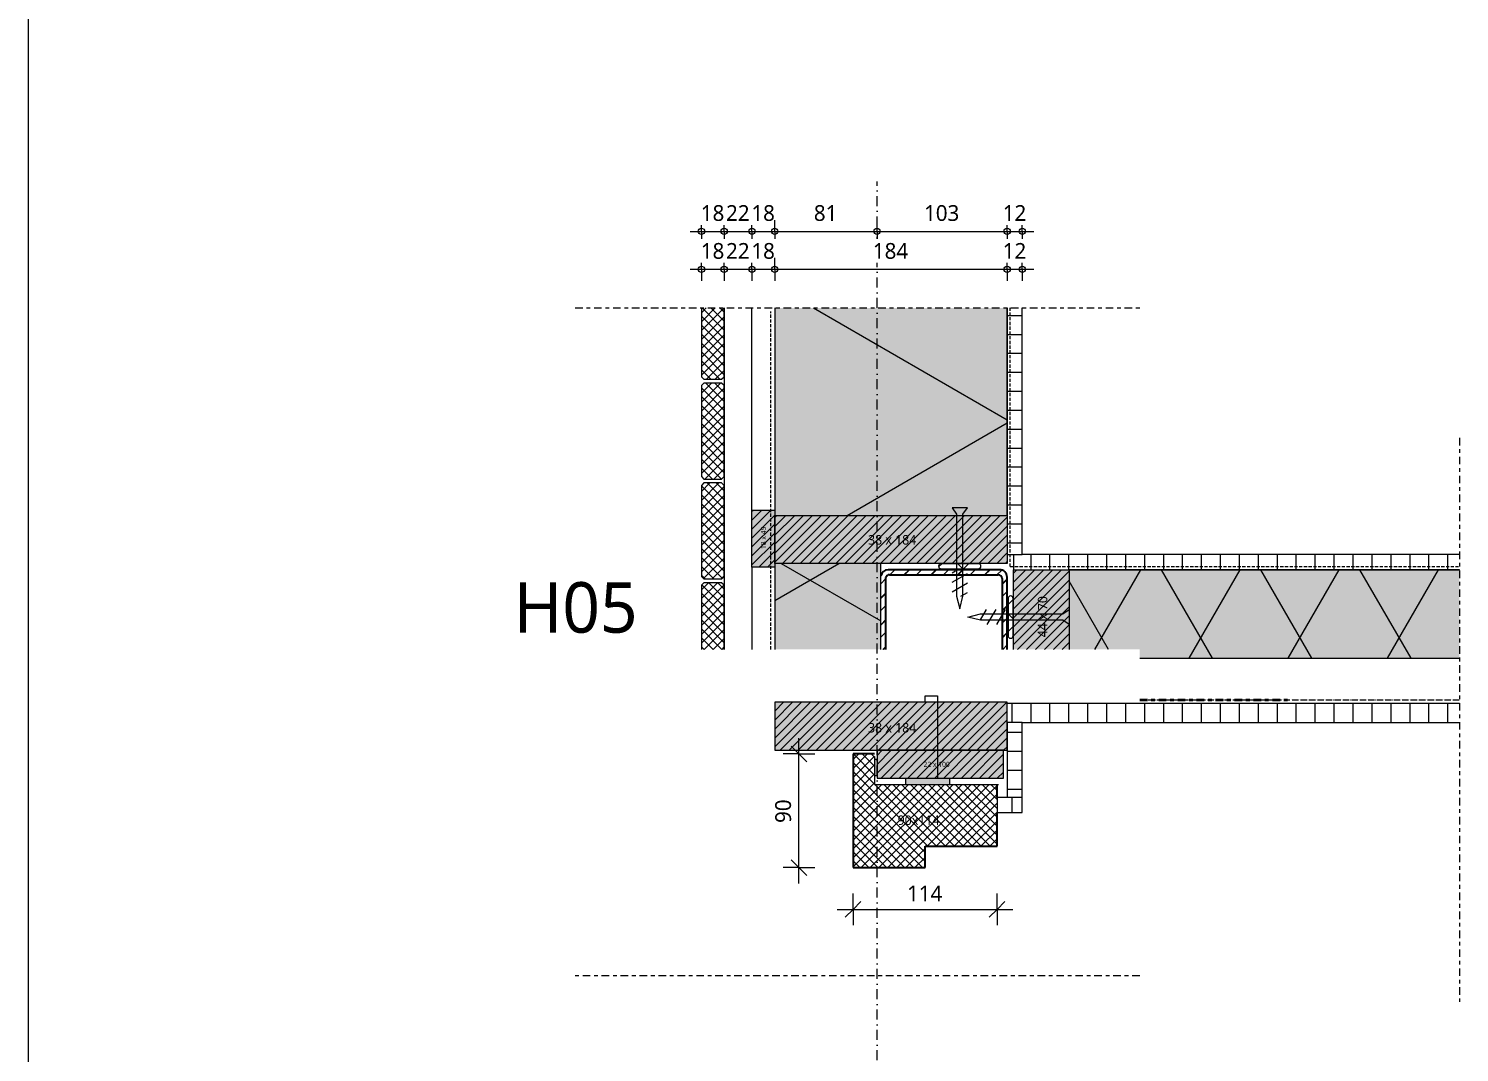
# Model space of a CAD drawing. Header units: millimetres. Extents: x 1381 to 5981, y 1743 to 14688.
# Drawn here: x 1381 to 2514, y 13067 to 13877 of the extents above; entities that cross this region are included whole.
import ezdxf

# ---------------------------------------------------------------- set-up
doc = ezdxf.new("R2010")
doc.units = ezdxf.units.MM
for name, pattern in [('MV_center', [15, 6, -3, 3, -3]), ('MV_hartlijn_staal', [6.6, 5, -0.8, 0, -0.8]), ('MV_hidden', [3.75, 2.5, -1.25]), ('MV_stramien', [16, 8, -4, 0, -4])]:
    doc.linetypes.add(name, pattern=pattern)
for name, color, linetype, lineweight in [('A-ANNO-DIMS', 211, 'Continuous', 13), ('A-ANNO-DIMS-5', 211, 'Continuous', 13), ('A-ANNO-NOTE', 131, 'Continuous', 18), ('A-DETL', 90, 'Continuous', 13), ('A-DETL-GENF', 92, 'Continuous', 18), ('A-DETL-MEDM', 33, 'Continuous', 18), ('G-ANNO-TEXT', 231, 'Continuous', 13)]:
    doc.layers.add(name, color=color, linetype=linetype, lineweight=lineweight)
doc.styles.add('Segoe UI', font='segoeui.ttf', dxfattribs={"height": 7.5})
doc.styles.add('Segoe UI_1', font='segoeui.ttf', dxfattribs={"height": 4})
doc.styles.add('Segoe UI_2', font='segoeui.ttf', dxfattribs={"height": 12.5})
doc.styles.add('Segoe UI_3', font='segoeui.ttf', dxfattribs={"height": 40})
doc.dimstyles.new('2_5_mm', dxfattribs={"dimscale": 304.8, "dimtxt": 13.092049, "dimasz": 0.016404, "dimexe": 0.029528, "dimexo": 0.0625, "dimgap": 0.014764, "dimtad": 1, "dimdec": 0, "dimzin": 0, "dimdsep": 46, "dimtxsty": 'Segoe UI_2', "dimblk1": 'DOTBLANK', "dimblk2": 'DOTBLANK', "dimsah": 1, "dimcen": 0.09, "dimdle": 0.029528, "dimazin": 0, "dimtfac": 1, "dimtdec": 4, "dimtix": 1, "dimtmove": 0, "dimatfit": 3, "dimfxl": 0.029528, "dimfxlon": 1, "dimtvp": 1, "dimtfill": 1, "dimtolj": 1, "dimtzin": 0, "dimarcsym": 2})
doc.dimstyles.new('2_5mm_continuous_mm', dxfattribs={"dimscale": 304.8, "dimtxt": 13.092049, "dimasz": 0.04101, "dimexe": 0.04101, "dimexo": 0.0625, "dimgap": 0.008202, "dimtad": 1, "dimdec": 0, "dimzin": 0, "dimdsep": 46, "dimtxsty": 'Segoe UI_2', "dimblk1": 'OBLIQUE', "dimblk2": 'OBLIQUE', "dimsah": 1, "dimcen": 0.09, "dimdle": 0.04101, "dimazin": 0, "dimtfac": 1, "dimtdec": 4, "dimtix": 1, "dimtmove": 0, "dimatfit": 3, "dimfxl": 0.04101, "dimfxlon": 1, "dimtvp": 1, "dimtolj": 1, "dimtzin": 0, "dimarcsym": 2})
pattern_1 = [(90, (0, 0), (-15, 9e-16), [])]
pattern_2 = [(45, (0, 0), (-10.606602, 10.606602), []), (135, (0, 0), (-10.606602, -10.606602), [])]
pattern_3 = [(45, (0, 0), (-3.5355339, 3.5355339), []), (135, (0, 0), (-3.5355339, -3.5355339), [])]

# ---------------------------------------------------------------- blocks, each defined once
blk = doc.blocks.new('42 isolatie - Type 1-3776781-Details Strandbaak Paviljoen')
at = {"layer": 'A-DETL-GENF'}
blk.add_hatch(color=256, dxfattribs=at).paths.add_polyline_path([(309.3, -70.8), (309.3, -0.8), (0.3, -0.8), (0.3, -63.9), (56.3, -63.9), (56.3, -70.8), (232.5, -70.8)])
at = {"layer": 'A-DETL-GENF', "lineweight": 13}
h = blk.add_hatch(dxfattribs=at)
h.set_pattern_fill('FP_11', color=256, style=0, pattern_type=2)
h.set_pattern_definition([(300, (32.3, -205.2), (-58.89, -34), []), (240, (32.3, -205.2), (-58.89, 34), [])])
h.paths.add_polyline_path([(309.3, -70.8), (309.3, -0.8), (0.3, -0.8), (0.3, -63.9), (56.3, -63.9), (56.3, -70.8), (232.5, -70.8)])
at = {"layer": 'A-DETL-GENF'}
for p, q in [((309.3, -0.8), (0.3, -0.8)), ((0.3, -0.8), (0.3, -63.9)), ((56.3, -70.8), (309.3, -70.8)), ((56.3, -70.8), (309.3, -70.8))]:
    blk.add_line(p, q, dxfattribs=at)
blk = doc.blocks.new('00 plaatmateriaal - d_12 mm-3690115-Details Strandbaak Paviljoen')
at = {"layer": 'A-DETL-GENF', "lineweight": 13}
h = blk.add_hatch(dxfattribs=at)
h.set_pattern_fill('FP_5', color=256, style=0, pattern_type=2)
h.set_pattern_definition([(270, (0, 0), (-15, -9e-16), [])])
h.paths.add_polyline_path([(353, 0), (353, 12), (0, 12), (0, 0), (276.3, 0)])
at = {"layer": 'A-DETL-MEDM'}
for p, q in [((0, 12), (0, 0)), ((353, 12), (7, 12)), ((44, 0), (353, 0))]:
    blk.add_line(p, q, dxfattribs=at)
blk = doc.blocks.new('42 isolatie - Type 1-3776622-Details Strandbaak Paviljoen')
at = {"layer": 'A-DETL-GENF'}
blk.add_hatch(color=256, dxfattribs=at).paths.add_polyline_path([(0.3, 0.8), (164.5, 0.8), (164.5, 184.8), (0.3, 184.8), (0.3, 42.3)])
at = {"layer": 'A-DETL-GENF', "lineweight": 13}
h = blk.add_hatch(dxfattribs=at)
h.set_pattern_fill('FP_2', color=256, style=0, pattern_type=2)
h.set_pattern_definition([(60, (-2126.39, 181.76), (-155.885, 90), []), (120, (-2126.39, 181.76), (-155.885, -90), [])])
h.paths.add_polyline_path([(0.3, 0.8), (164.5, 0.8), (164.5, 184.8), (0.3, 184.8), (0.3, 42.3)])
at = {"layer": 'A-DETL-GENF'}
for p, q in [((4.4, 184.8), (0.3, 184.8)), ((0.3, 184.8), (0.3, 0.8)), ((4.4, 184.8), (0.3, 184.8)), ((164.5, 184.8), (4.4, 184.8)), ((164.5, 184.8), (4.4, 184.8)), ((0.3, 0.8), (164.5, 0.8))]:
    blk.add_line(p, q, dxfattribs=at)
blk = doc.blocks.new('00 plaatmateriaal - d_12 mm-3690119-Details Strandbaak Paviljoen')
at = {"layer": 'A-DETL-GENF', "lineweight": 13}
h = blk.add_hatch(dxfattribs=at)
h.set_pattern_fill('FP_3', color=256, style=0, pattern_type=2)
h.set_pattern_definition(pattern_1)
h.paths.add_polyline_path([(0, -12), (195.2, -12), (195.2, 0), (0, 0)])
at = {"layer": 'A-DETL-MEDM'}
for p, q in [((0, 0), (0, -12)), ((195.2, 0), (31, 0)), ((0, -12), (195.2, -12))]:
    blk.add_line(p, q, dxfattribs=at)
blk = doc.blocks.new('00 hout_rechthoekig_sls - SLS 38x184-V17-Details Strandbaak Paviljoen')
at = {"layer": 'A-DETL-GENF', "lineweight": 13}
blk.add_hatch(color=256, dxfattribs=at).paths.add_polyline_path([(0, -38), (184, -38), (184, 0), (0, 0)])
at = {"layer": 'A-DETL-MEDM', "lineweight": 13}
h = blk.add_hatch(dxfattribs=at)
h.set_pattern_fill('FP_30', color=256, style=0, pattern_type=2)
h.set_pattern_definition([(45, (-1972.09, -13491.69), (-3.5355339, 3.5355339), [])])
h.paths.add_polyline_path([(0, -38), (184, -38), (184, 0), (0, 0)])
at = {"layer": 'A-DETL-MEDM'}
for p, q in [((0, 0), (184, 0)), ((0, -38), (0, 0)), ((184, 0), (184, -38)), ((184, 0), (184, -38)), ((184, 0), (184, -38)), ((84, -38), (0, -38)), ((84, -38), (0, -38)), ((184, -38), (84, -38)), ((184, -38), (84, -38))]:
    blk.add_line(p, q, dxfattribs=at)
blk = doc.blocks.new('28 schroef - 5_0x80-3186763-Details Strandbaak Paviljoen')
at = {"layer": 'A-DETL-GENF', "lineweight": 13}
h = blk.add_hatch(dxfattribs=at)
h.set_pattern_fill('FP_8', color=256, style=0, pattern_type=2)
h.set_pattern_definition([(120, (0, 0), (-11.2583, -6.5), [])])
h.paths.add_polyline_path([(50, -6), (70, -6), (70, 6), (50, 6)])
h = blk.add_hatch(dxfattribs=at)
h.set_pattern_fill('FP_9', color=256, style=0, pattern_type=2)
h.set_pattern_definition([(120, (7.5, 0), (-11.2583, -6.5), [])])
h.paths.add_polyline_path([(50, -6), (70, -6), (70, 6), (50, 6)])
for p, q in [((0, 6), (0, -6)), ((5, 2.5), (0, 6)), ((70, 2.5), (5, 2.5)), ((80, 0), (70, 2.5)), ((0, -6), (5, -2.5)), ((5, -2.5), (70, -2.5)), ((70, -2.5), (80, 0))]:
    blk.add_line(p, q, dxfattribs=at)
blk = doc.blocks.new('42 isolatie - Type 1-3776722-Details Strandbaak Paviljoen')
at = {"layer": 'A-DETL-GENF'}
blk.add_hatch(color=256, dxfattribs=at).paths.add_polyline_path([(42.2, 0.8), (110.3, 0.8), (110.3, 84.8), (42.2, 84.8)])
at = {"layer": 'A-DETL-GENF', "lineweight": 13}
h = blk.add_hatch(dxfattribs=at)
h.set_pattern_fill('FP_18', color=256, style=0, pattern_type=2)
h.set_pattern_definition([(60, (0, 0), (-69.28, 40), []), (120, (0, 0), (-69.28, -40), [])])
h.paths.add_polyline_path([(42.2, 0.8), (110.3, 0.8), (110.3, 84.8), (42.2, 84.8)])
at = {"layer": 'A-DETL-GENF'}
for p, q in [((107.4, 84.8), (42.2, 84.8)), ((107.4, 84.8), (42.2, 84.8)), ((110.3, 84.8), (107.4, 84.8)), ((110.3, 0.8), (110.3, 84.8)), ((110.3, 0.8), (110.3, 84.8)), ((42.2, 0.8), (110.3, 0.8)), ((42.2, 0.8), (110.3, 0.8))]:
    blk.add_line(p, q, dxfattribs=at)
blk = doc.blocks.new('00 hout_rechthoekig_sls - Vuren 18x45-3138897-Details Strandbaak Paviljoen')
at = {"layer": 'A-DETL-GENF', "lineweight": 13}
blk.add_hatch(color=256, dxfattribs=at).paths.add_polyline_path([(0, 0), (0, -18), (45, -18), (45, 0)])
at = {"layer": 'A-DETL-MEDM', "lineweight": 13}
h = blk.add_hatch(dxfattribs=at)
h.set_pattern_fill('FP_31', color=256, style=0, pattern_type=2)
h.set_pattern_definition([(315, (-13450.78, 1954.09), (3.5355339, 3.5355339), [])])
h.paths.add_polyline_path([(0, 0), (0, -18), (45, -18), (45, 0)])
at = {"layer": 'A-DETL-MEDM'}
for p, q in [((0, 0), (45, 0)), ((0, -18), (0, 0)), ((45, 0), (45, -18)), ((45, 0), (45, -18)), ((45, 0), (45, -18)), ((45, -18), (0, -18)), ((45, -18), (0, -18))]:
    blk.add_line(p, q, dxfattribs=at)
blk = doc.blocks.new('NLRS_00_DI_maskeer - Type 1-4234851-Details Strandbaak Paviljoen')
at = {"layer": 'A-DETL-GENF', "linetype": 'MV_center'}
blk.add_line((-100, 0), (347, 0), dxfattribs=at)
blk = doc.blocks.new('00 hout_rechthoekig_sls - Vuren 44x70-V18-Details Strandbaak Paviljoen')
at = {"layer": 'A-DETL-GENF', "lineweight": 13}
blk.add_hatch(color=256, dxfattribs=at).paths.add_polyline_path([(63.1, 0), (0, 0), (0, -44), (63.1, -44), (63.1, -9.8)])
at = {"layer": 'A-DETL-MEDM', "lineweight": 13}
h = blk.add_hatch(dxfattribs=at)
h.set_pattern_fill('FP_32', color=256, style=0, pattern_type=2)
h.set_pattern_definition([(135, (13448.69, -2205.09), (-3.5355339, -3.5355339), [])])
h.paths.add_polyline_path([(63.1, 0), (0, 0), (0, -44), (63.1, -44), (63.1, -9.8)])
at = {"layer": 'A-DETL-MEDM'}
for p, q in [((0, 0), (63.1, 0)), ((0, -44), (0, 0)), ((63.1, -44), (0, -44)), ((63.1, -44), (0, -44))]:
    blk.add_line(p, q, dxfattribs=at)
blk = doc.blocks.new('NLRS_00_DI_maskeer - Type 1-4234846-Details Strandbaak Paviljoen')
at = {"layer": 'A-DETL-GENF', "linetype": 'MV_center'}
blk.add_line((347, 0), (-100, 0), dxfattribs=at)
blk = doc.blocks.new('00 plaatmateriaal - d_15 mm-3690130-Details Strandbaak Paviljoen')
at = {"layer": 'A-DETL-GENF', "lineweight": 13}
h = blk.add_hatch(dxfattribs=at)
h.set_pattern_fill('FP_3', color=256, style=0, pattern_type=2)
h.set_pattern_definition(pattern_1)
h.paths.add_polyline_path([(358, -15), (358, 0), (0, 0), (0, -15), (281.3, -15)])
at = {"layer": 'A-DETL-MEDM'}
for p, q in [((358, 0), (0, 0)), ((12, -15), (358, -15))]:
    blk.add_line(p, q, dxfattribs=at)
blk = doc.blocks.new('28 schroef - 5_0x80-4440999-Details Strandbaak Paviljoen')
at = {"layer": 'A-DETL-GENF', "lineweight": 13}
h = blk.add_hatch(dxfattribs=at)
h.set_pattern_fill('FP_12', color=256, style=0, pattern_type=2)
h.set_pattern_definition([(240, (0, 0), (-11.2583, 6.5), [])])
h.paths.add_polyline_path([(50, -6), (70, -6), (70, 6), (50, 6)])
h = blk.add_hatch(dxfattribs=at)
h.set_pattern_fill('FP_13', color=256, style=0, pattern_type=2)
h.set_pattern_definition([(240, (7.5, 0), (-11.2583, 6.5), [])])
h.paths.add_polyline_path([(50, -6), (70, -6), (70, 6), (50, 6)])
for p, q in [((0, -6), (0, 6)), ((0, 6), (5, 2.5)), ((5, 2.5), (70, 2.5)), ((70, 2.5), (80, 0)), ((80, 0), (70, -2.5)), ((5, -2.5), (0, -6)), ((70, -2.5), (5, -2.5))]:
    blk.add_line(p, q, dxfattribs=at)
blk = doc.blocks.new('NLRS_00_DI_maskeer - Type 1-4234849-Details Strandbaak Paviljoen')
at = {"layer": 'A-DETL-GENF', "linetype": 'MV_center'}
blk.add_line((-100, 0), (346.4, 0), dxfattribs=at)
blk = doc.blocks.new('00 hout_rechthoekig_sls - SLS 38x184-V26-Details Strandbaak Paviljoen')
at = {"layer": 'A-DETL-GENF', "lineweight": 13}
blk.add_hatch(color=256, dxfattribs=at).paths.add_polyline_path([(184, 0), (184, 38), (0, 38), (0, 0), (181, 0)])
at = {"layer": 'A-DETL-MEDM', "lineweight": 13}
h = blk.add_hatch(dxfattribs=at)
h.set_pattern_fill('FP_47', color=256, style=0, pattern_type=2)
h.set_pattern_definition([(45, (-1972.09, -13305.69), (-3.5355339, 3.5355339), [])])
h.paths.add_polyline_path([(184, 0), (184, 38), (0, 38), (0, 0), (181, 0)])
at = {"layer": 'A-DETL-MEDM'}
for p, q in [((184, 38), (0, 38)), ((0, 38), (0, 0)), ((184, 38), (0, 38)), ((184, 22), (184, 38)), ((184, 22), (184, 38)), ((184, 22), (184, 38)), ((184, 0), (184, 22)), ((184, 0), (184, 22)), ((184, 0), (184, 22)), ((0, 0), (81, 0)), ((81, 0), (181, 0)), ((181, 0), (184, 0))]:
    blk.add_line(p, q, dxfattribs=at)
blk = doc.blocks.new('00 plaatmateriaal - d_12 mm-3690159-Details Strandbaak Paviljoen')
at = {"layer": 'A-DETL-GENF', "lineweight": 13}
h = blk.add_hatch(dxfattribs=at)
h.set_pattern_fill('FP_3', color=256, style=0, pattern_type=2)
h.set_pattern_definition(pattern_1)
h.paths.add_polyline_path([(0, 0), (0, -12), (59.2, -12), (59.2, 0), (56.4, 0)])
at = {"layer": 'A-DETL-MEDM'}
for p, q in [((59.2, 0), (0, 0)), ((59.2, -12), (59.2, 0)), ((0, -12), (59.2, -12))]:
    blk.add_line(p, q, dxfattribs=at)
blk = doc.blocks.new('00 hout_rechthoekig_sls - Vuren 22x100-4309812-Details Strandbaak Paviljoen')
at = {"layer": 'A-DETL-GENF', "lineweight": 13}
blk.add_hatch(color=256, dxfattribs=at).paths.add_polyline_path([(100, 22), (0, 22), (0, 0), (100, 0)])
at = {"layer": 'A-DETL-MEDM', "lineweight": 13}
h = blk.add_hatch(dxfattribs=at)
h.set_pattern_fill('FP_55', color=256, style=0, pattern_type=2)
h.set_pattern_definition([(225, (2153.09, 13305.69), (3.5355339, -3.5355339), [])])
h.paths.add_polyline_path([(100, 22), (0, 22), (0, 0), (100, 0)])
at = {"layer": 'A-DETL-MEDM'}
for p, q in [((100, 22), (0, 22)), ((0, 22), (0, 0)), ((100, 22), (0, 22)), ((100, 0), (100, 22)), ((100, 0), (100, 22)), ((100, 0), (100, 22)), ((0, 0), (100, 0))]:
    blk.add_line(p, q, dxfattribs=at)
blk = doc.blocks.new('00 plaatmateriaal - d_12 mm-3690168-Details Strandbaak Paviljoen')
at = {"layer": 'A-DETL-GENF', "lineweight": 13}
h = blk.add_hatch(dxfattribs=at)
h.set_pattern_fill('FP_3', color=256, style=0, pattern_type=2)
h.set_pattern_definition(pattern_1)
h.paths.add_polyline_path([(20, -12), (20, 0), (0, 0), (0, -12)])
at = {"layer": 'A-DETL-MEDM'}
for p, q in [((20, 0), (0, 0)), ((0, 0), (0, -12)), ((20, -12), (20, 0)), ((0, -12), (20, -12))]:
    blk.add_line(p, q, dxfattribs=at)
blk = doc.blocks.new('DIMBLOCK12-Details Strandbaak Paviljoen')
at = {"layer": 'A-ANNO-DIMS-5'}
for p, q in [((1905.1, 13716.5), (1932.1, 13716.5)), ((1914.1, 13716.5), (1914.1, 13725.5)), ((1914.1, 13716.5), (1914.1, 13707.5)), ((1932.1, 13716.5), (1932.1, 13725.5)), ((1932.1, 13716.5), (1932.1, 13707.5))]:
    blk.add_line(p, q, dxfattribs=at)
for centre in [(1914.1, 13716.5), (1932.1, 13716.5)]:
    blk.add_circle(centre, 2.5, dxfattribs=at)
at = {"layer": 'A-ANNO-DIMS-5', "color": 0, "insert": (1913.6, 13737.3), "char_height": 12.5, "width": 22.852, "attachment_point": 1, "line_spacing_factor": 1.142579, "style": 'Segoe UI_2', "bg_fill": 3, "box_fill_scale": 1.25, "bg_fill_color": 9, "bg_fill_true_color": 13158600, "bg_fill_transparency": 0}
blk.add_mtext('18', dxfattribs=at)
blk = doc.blocks.new('_DotBlank')
at = {"color": 0, "linetype": 'ByBlock', "lineweight": -2}
blk.add_line((-0.5, 0), (-1, 0), dxfattribs=at)
blk.add_circle((0, 0), 0.5, dxfattribs=at)
blk = doc.blocks.new('DIMBLOCK13-Details Strandbaak Paviljoen')
at = {"layer": 'A-ANNO-DIMS-5'}
for p, q in [((1932.1, 13716.5), (1932.1, 13725.5)), ((1932.1, 13716.5), (1954.1, 13716.5)), ((1932.1, 13716.5), (1932.1, 13707.5)), ((1954.1, 13716.5), (1954.1, 13725.5)), ((1954.1, 13716.5), (1954.1, 13707.5))]:
    blk.add_line(p, q, dxfattribs=at)
for centre in [(1932.1, 13716.5), (1954.1, 13716.5)]:
    blk.add_circle(centre, 2.5, dxfattribs=at)
at = {"layer": 'A-ANNO-DIMS-5', "color": 0, "insert": (1933.6, 13737.3), "char_height": 12.5, "width": 22.852, "attachment_point": 1, "line_spacing_factor": 1.142579, "style": 'Segoe UI_2', "bg_fill": 3, "box_fill_scale": 1.25, "bg_fill_color": 9, "bg_fill_true_color": 13158600, "bg_fill_transparency": 0}
blk.add_mtext('22', dxfattribs=at)
blk = doc.blocks.new('DIMBLOCK14-Details Strandbaak Paviljoen')
at = {"layer": 'A-ANNO-DIMS-5'}
for p, q in [((1954.1, 13716.5), (1954.1, 13725.5)), ((1954.1, 13716.5), (1972.1, 13716.5)), ((1954.1, 13716.5), (1954.1, 13707.5)), ((1972.1, 13716.5), (1972.1, 13725.5)), ((1972.1, 13716.5), (1972.1, 13707.5))]:
    blk.add_line(p, q, dxfattribs=at)
for centre in [(1954.1, 13716.5), (1972.1, 13716.5)]:
    blk.add_circle(centre, 2.5, dxfattribs=at)
at = {"layer": 'A-ANNO-DIMS-5', "color": 0, "insert": (1953.6, 13737.3), "char_height": 12.5, "width": 22.852, "attachment_point": 1, "line_spacing_factor": 1.142579, "style": 'Segoe UI_2', "bg_fill": 3, "box_fill_scale": 1.25, "bg_fill_color": 9, "bg_fill_true_color": 13158600, "bg_fill_transparency": 0}
blk.add_mtext('18', dxfattribs=at)
blk = doc.blocks.new('DIMBLOCK15-Details Strandbaak Paviljoen')
at = {"layer": 'A-ANNO-DIMS-5'}
for p, q in [((1972.1, 13716.5), (1972.1, 13725.5)), ((1972.1, 13716.5), (2053.1, 13716.5)), ((1972.1, 13716.5), (1972.1, 13707.5)), ((2053.1, 13716.5), (2053.1, 13725.5)), ((2053.1, 13716.5), (2053.1, 13707.5))]:
    blk.add_line(p, q, dxfattribs=at)
for centre in [(1972.1, 13716.5), (2053.1, 13716.5)]:
    blk.add_circle(centre, 2.5, dxfattribs=at)
at = {"layer": 'A-ANNO-DIMS-5', "color": 0, "insert": (2003.1, 13737.3), "char_height": 12.5, "width": 22.852, "attachment_point": 1, "line_spacing_factor": 1.142579, "style": 'Segoe UI_2', "bg_fill": 3, "box_fill_scale": 1.25, "bg_fill_color": 9, "bg_fill_true_color": 13158600, "bg_fill_transparency": 0}
blk.add_mtext('81', dxfattribs=at)
blk = doc.blocks.new('DIMBLOCK16-Details Strandbaak Paviljoen')
at = {"layer": 'A-ANNO-DIMS-5'}
for p, q in [((2053.1, 13716.5), (2053.1, 13725.5)), ((2053.1, 13716.5), (2156.1, 13716.5)), ((2053.1, 13716.5), (2053.1, 13707.5)), ((2156.1, 13716.5), (2156.1, 13725.5)), ((2156.1, 13716.5), (2156.1, 13707.5))]:
    blk.add_line(p, q, dxfattribs=at)
for centre in [(2053.1, 13716.5), (2156.1, 13716.5)]:
    blk.add_circle(centre, 2.5, dxfattribs=at)
at = {"layer": 'A-ANNO-DIMS-5', "color": 0, "insert": (2090.3, 13737.3), "char_height": 12.5, "width": 34.277, "attachment_point": 1, "line_spacing_factor": 1.142579, "style": 'Segoe UI_2', "bg_fill": 3, "box_fill_scale": 1.25, "bg_fill_color": 9, "bg_fill_true_color": 13158600, "bg_fill_transparency": 0}
blk.add_mtext('103', dxfattribs=at)
blk = doc.blocks.new('DIMBLOCK17-Details Strandbaak Paviljoen')
at = {"layer": 'A-ANNO-DIMS-5'}
for p, q in [((2156.1, 13716.5), (2156.1, 13725.5)), ((2156.1, 13716.5), (2177.1, 13716.5)), ((2156.1, 13716.5), (2156.1, 13707.5)), ((2168.1, 13716.5), (2168.1, 13725.5)), ((2168.1, 13716.5), (2168.1, 13707.5))]:
    blk.add_line(p, q, dxfattribs=at)
for centre in [(2156.1, 13716.5), (2168.1, 13716.5)]:
    blk.add_circle(centre, 2.5, dxfattribs=at)
at = {"layer": 'A-ANNO-DIMS-5', "color": 0, "insert": (2152.6, 13737.3), "char_height": 12.5, "width": 22.852, "attachment_point": 1, "line_spacing_factor": 1.142579, "style": 'Segoe UI_2', "bg_fill": 3, "box_fill_scale": 1.25, "bg_fill_color": 9, "bg_fill_true_color": 13158600, "bg_fill_transparency": 0}
blk.add_mtext('12', dxfattribs=at)
blk = doc.blocks.new('DIMBLOCK26-Details Strandbaak Paviljoen')
at = {"layer": 'A-ANNO-DIMS-5'}
for p, q in [((1914.1, 13686.5), (1914.1, 13695.5)), ((1932.1, 13686.5), (1932.1, 13695.5)), ((1905.1, 13686.5), (1932.1, 13686.5)), ((1914.1, 13686.5), (1914.1, 13677.5)), ((1932.1, 13686.5), (1932.1, 13677.5))]:
    blk.add_line(p, q, dxfattribs=at)
for centre in [(1914.1, 13686.5), (1932.1, 13686.5)]:
    blk.add_circle(centre, 2.5, dxfattribs=at)
at = {"layer": 'A-ANNO-DIMS-5', "color": 0, "insert": (1913.6, 13707.3), "char_height": 12.5, "width": 22.852, "attachment_point": 1, "line_spacing_factor": 1.142579, "style": 'Segoe UI_2', "bg_fill": 3, "box_fill_scale": 1.25, "bg_fill_color": 9, "bg_fill_true_color": 13158600, "bg_fill_transparency": 0}
blk.add_mtext('18', dxfattribs=at)
blk = doc.blocks.new('DIMBLOCK27-Details Strandbaak Paviljoen')
at = {"layer": 'A-ANNO-DIMS-5'}
for p, q in [((1932.1, 13686.5), (1932.1, 13695.5)), ((1954.1, 13686.5), (1954.1, 13695.5)), ((1932.1, 13686.5), (1954.1, 13686.5)), ((1932.1, 13686.5), (1932.1, 13677.5)), ((1954.1, 13686.5), (1954.1, 13677.5))]:
    blk.add_line(p, q, dxfattribs=at)
for centre in [(1932.1, 13686.5), (1954.1, 13686.5)]:
    blk.add_circle(centre, 2.5, dxfattribs=at)
at = {"layer": 'A-ANNO-DIMS-5', "color": 0, "insert": (1933.6, 13707.3), "char_height": 12.5, "width": 22.852, "attachment_point": 1, "line_spacing_factor": 1.142579, "style": 'Segoe UI_2', "bg_fill": 3, "box_fill_scale": 1.25, "bg_fill_color": 9, "bg_fill_true_color": 13158600, "bg_fill_transparency": 0}
blk.add_mtext('22', dxfattribs=at)
blk = doc.blocks.new('DIMBLOCK28-Details Strandbaak Paviljoen')
at = {"layer": 'A-ANNO-DIMS-5'}
for p, q in [((1954.1, 13686.5), (1954.1, 13695.5)), ((1972.1, 13686.5), (1972.1, 13695.5)), ((1954.1, 13686.5), (1972.1, 13686.5)), ((1954.1, 13686.5), (1954.1, 13677.5)), ((1972.1, 13686.5), (1972.1, 13677.5))]:
    blk.add_line(p, q, dxfattribs=at)
for centre in [(1954.1, 13686.5), (1972.1, 13686.5)]:
    blk.add_circle(centre, 2.5, dxfattribs=at)
at = {"layer": 'A-ANNO-DIMS-5', "color": 0, "insert": (1953.6, 13707.3), "char_height": 12.5, "width": 22.852, "attachment_point": 1, "line_spacing_factor": 1.142579, "style": 'Segoe UI_2', "bg_fill": 3, "box_fill_scale": 1.25, "bg_fill_color": 9, "bg_fill_true_color": 13158600, "bg_fill_transparency": 0}
blk.add_mtext('18', dxfattribs=at)
blk = doc.blocks.new('DIMBLOCK29-Details Strandbaak Paviljoen')
at = {"layer": 'A-ANNO-DIMS-5'}
for p, q in [((1972.1, 13686.5), (1972.1, 13695.5)), ((2156.1, 13686.5), (2156.1, 13695.5)), ((1972.1, 13686.5), (2156.1, 13686.5)), ((1972.1, 13686.5), (1972.1, 13677.5)), ((2156.1, 13686.5), (2156.1, 13677.5))]:
    blk.add_line(p, q, dxfattribs=at)
for centre in [(1972.1, 13686.5), (2156.1, 13686.5)]:
    blk.add_circle(centre, 2.5, dxfattribs=at)
at = {"layer": 'A-ANNO-DIMS-5', "color": 0, "insert": (2049.8, 13707.3), "char_height": 12.5, "width": 34.277, "attachment_point": 1, "line_spacing_factor": 1.142579, "style": 'Segoe UI_2', "bg_fill": 3, "box_fill_scale": 1.25, "bg_fill_color": 9, "bg_fill_true_color": 13158600, "bg_fill_transparency": 0}
blk.add_mtext('184', dxfattribs=at)
blk = doc.blocks.new('DIMBLOCK30-Details Strandbaak Paviljoen')
at = {"layer": 'A-ANNO-DIMS-5'}
for p, q in [((2156.1, 13686.5), (2156.1, 13695.5)), ((2168.1, 13686.5), (2168.1, 13695.5)), ((2156.1, 13686.5), (2177.1, 13686.5)), ((2156.1, 13686.5), (2156.1, 13677.5)), ((2168.1, 13686.5), (2168.1, 13677.5))]:
    blk.add_line(p, q, dxfattribs=at)
for centre in [(2156.1, 13686.5), (2168.1, 13686.5)]:
    blk.add_circle(centre, 2.5, dxfattribs=at)
at = {"layer": 'A-ANNO-DIMS-5', "color": 0, "insert": (2152.6, 13707.3), "char_height": 12.5, "width": 22.852, "attachment_point": 1, "line_spacing_factor": 1.142579, "style": 'Segoe UI_2', "bg_fill": 3, "box_fill_scale": 1.25, "bg_fill_color": 9, "bg_fill_true_color": 13158600, "bg_fill_transparency": 0}
blk.add_mtext('12', dxfattribs=at)
blk = doc.blocks.new('DIMBLOCK48-Details Strandbaak Paviljoen')
at = {"layer": 'A-ANNO-DIMS-5'}
for p, q in [((1991.3, 13302.8), (1985.1, 13309)), ((1991.3, 13200.3), (1991.3, 13315.3)), ((1991.3, 13302.8), (1978.8, 13302.8)), ((1991.3, 13302.8), (1997.6, 13296.5)), ((1991.3, 13302.8), (2003.8, 13302.8)), ((1991.3, 13212.8), (1985.1, 13219)), ((1991.3, 13212.8), (1978.8, 13212.8)), ((1991.3, 13212.8), (1997.6, 13206.5)), ((1991.3, 13212.8), (2003.8, 13212.8))]:
    blk.add_line(p, q, dxfattribs=at)
at = {"layer": 'A-ANNO-DIMS-5', "color": 0, "insert": (1972.5, 13248.2), "char_height": 12.5, "width": 22.852, "attachment_point": 1, "rotation": 90, "line_spacing_factor": 1.142579, "style": 'Segoe UI_2'}
blk.add_mtext('90', dxfattribs=at)
blk = doc.blocks.new('_Oblique')
at = {"color": 0, "linetype": 'ByBlock', "lineweight": -2}
blk.add_line((-0.5, -0.5), (0.5, 0.5), dxfattribs=at)
blk = doc.blocks.new('DIMBLOCK49-Details Strandbaak Paviljoen')
at = {"layer": 'A-ANNO-DIMS-5'}
for p, q in [((2034.1, 13179.8), (2034.1, 13192.3)), ((2034.1, 13179.8), (2040.3, 13186)), ((2148.1, 13179.8), (2148.1, 13192.3)), ((2148.1, 13179.8), (2154.3, 13186)), ((2021.6, 13179.8), (2160.6, 13179.8)), ((2034.1, 13179.8), (2027.8, 13173.5)), ((2034.1, 13179.8), (2034.1, 13167.3)), ((2148.1, 13179.8), (2141.8, 13173.5)), ((2148.1, 13179.8), (2148.1, 13167.3))]:
    blk.add_line(p, q, dxfattribs=at)
at = {"layer": 'A-ANNO-DIMS-5', "color": 0, "insert": (2076.8, 13198.6), "char_height": 12.5, "width": 34.277, "attachment_point": 1, "line_spacing_factor": 1.142579, "style": 'Segoe UI_2'}
blk.add_mtext('114', dxfattribs=at)

msp = doc.modelspace()

# ---------------------------------------------------------------- hatches: boundary and pattern name
at = {"layer": 'A-DETL-GENF', "lineweight": 13}
h = msp.add_hatch(dxfattribs=at)
h.set_pattern_fill('FP_15', color=250, style=0, pattern_type=2)
h.set_pattern_definition(pattern_3)
h.paths.add_polyline_path([(1916.1, 13599.4), (1930.1, 13599.4), (1932.1, 13601.4), (1932.1, 13655.9), (1914.1, 13655.9), (1914.1, 13601.4)])
h = msp.add_hatch(dxfattribs=at)
h.set_pattern_fill('FP_15', color=250, style=0, pattern_type=2)
h.set_pattern_definition(pattern_3)
h.paths.add_polyline_path([(1916.1, 13520.4), (1930.1, 13520.4), (1932.1, 13522.4), (1932.1, 13594.4), (1930.1, 13596.4), (1916.1, 13596.4), (1914.1, 13594.4), (1914.1, 13522.4)])
h = msp.add_hatch(dxfattribs=at)
h.set_pattern_fill('FP_15', color=250, style=0, pattern_type=2)
h.set_pattern_definition(pattern_3)
h.paths.add_polyline_path([(1916.1, 13441.4), (1930.1, 13441.4), (1932.1, 13443.4), (1932.1, 13515.4), (1930.1, 13517.4), (1916.1, 13517.4), (1914.1, 13515.4), (1914.1, 13443.4)])
h = msp.add_hatch(dxfattribs=at)
h.set_pattern_fill('FP_4', color=254, style=0, pattern_type=2)
h.set_pattern_definition([(45, (0, 0), (-10.606602, 10.606602), []), (45, (0.5, 0), (-10.606602, 10.606602), []), (45, (10, 0), (-10.606602, 10.606602), [])])
h.paths.add_polyline_path([(2156.1, 13385.6), (2156.1, 13442.7), (2155.9, 13444.2), (2155.3, 13445.7), (2154.3, 13446.9), (2153.1, 13447.9), (2151.6, 13448.5), (2150.1, 13448.7), (2062, 13448.7), (2060.6, 13448.5), (2059.3, 13448), (2058.1, 13447.3), (2057.2, 13446.3), (2056.5, 13445), (2056.1, 13443.7), (2056.1, 13385.6), (2060.1, 13385.6), (2060.1, 13442.4), (2060.3, 13443), (2060.7, 13443.6), (2061.2, 13444), (2061.7, 13444.4), (2062.3, 13444.6), (2063, 13444.7), (2149.1, 13444.7), (2149.9, 13444.6), (2150.6, 13444.3), (2151.2, 13443.8), (2151.7, 13443.2), (2152, 13442.5), (2152.1, 13441.7), (2152.1, 13385.6), (2154.7, 13385.6)])
h = msp.add_hatch(dxfattribs=at)
h.set_pattern_fill('FP_14', color=254, style=0, pattern_type=2)
h.set_pattern_definition(pattern_2)
h.paths.add_polyline_path([(2103.8, 13449.4), (2133.3, 13449.4), (2133.9, 13449.5), (2134.3, 13449.7), (2134.8, 13450), (2135.1, 13450.4), (2135.3, 13450.9), (2135.3, 13451.4), (2135.3, 13451.9), (2135.1, 13452.4), (2134.8, 13452.8), (2134.3, 13453.1), (2133.9, 13453.3), (2133.3, 13453.4), (2103.8, 13453.4), (2103.3, 13453.3), (2102.8, 13453.1), (2102.4, 13452.8), (2102.1, 13452.4), (2101.9, 13451.9), (2101.8, 13451.4), (2101.9, 13450.9), (2102.1, 13450.4), (2102.4, 13450), (2102.8, 13449.7), (2103.3, 13449.5)])
h = msp.add_hatch(dxfattribs=at)
h.set_pattern_fill('FP_15', color=250, style=0, pattern_type=2)
h.set_pattern_definition(pattern_3)
h.paths.add_polyline_path([(1914.1, 13385.6), (1932.1, 13385.6), (1932.1, 13436.4), (1930.1, 13438.4), (1916.1, 13438.4), (1914.1, 13436.4)])
h = msp.add_hatch(dxfattribs=at)
h.set_pattern_fill('FP_14', color=254, style=0, pattern_type=2)
h.set_pattern_definition(pattern_2)
h.paths.add_polyline_path([(2158.8, 13394.4), (2159.3, 13394.5), (2159.8, 13394.7), (2160.2, 13395), (2160.5, 13395.4), (2160.7, 13395.9), (2160.8, 13396.4), (2160.8, 13425.9), (2160.7, 13426.5), (2160.5, 13426.9), (2160.2, 13427.4), (2159.8, 13427.7), (2159.3, 13427.9), (2158.8, 13427.9), (2158.3, 13427.9), (2157.8, 13427.7), (2157.4, 13427.4), (2157.1, 13426.9), (2156.9, 13426.5), (2156.8, 13425.9), (2156.8, 13396.4), (2156.9, 13395.9), (2157.1, 13395.4), (2157.4, 13395), (2157.8, 13394.7), (2158.3, 13394.5)])
h = msp.add_hatch(dxfattribs=at)
h.set_pattern_fill('FP_15', color=250, style=0, pattern_type=2)
h.set_pattern_definition(pattern_3)
h.paths.add_polyline_path([(2034.1, 13212.8), (2091.1, 13212.8), (2091.1, 13229.8), (2148.1, 13229.8), (2148.1, 13278.7), (2051.1, 13278.7), (2051.1, 13302.8), (2034.1, 13302.8), (2034.1, 13278.7)])
at = {"layer": 'A-DETL-GENF'}
h = msp.add_hatch(color=7, dxfattribs=at)
h.paths.add_polyline_path([(2110.6, 13278.7), (2110.6, 13283.7), (2075.7, 13283.7), (2075.7, 13278.7)])
h.paths.add_polyline_path([(2053.1, 13285.7), (2053.1, 13298.5), (2051.1, 13298.5), (2051.1, 13285.7)])

# ---------------------------------------------------------------- linework, layer by layer
at = {"layer": 'A-DETL', "lineweight": 18}
for p, q in [((1381.5, 11787.5), (1381.5, 14687.5)), ((1914.1, 13655.9), (1914.1, 13601.4)), ((1932.1, 13601.4), (1932.1, 13655.9)), ((1932.1, 13655.9), (1932.1, 13385.6)), ((1932.1, 13655.9), (1932.1, 13385.6)), ((1954.1, 13495.8), (1954.1, 13655.9)), ((1914.1, 13601.4), (1916.1, 13599.4)), ((1916.1, 13596.4), (1914.1, 13594.4)), ((1914.1, 13594.4), (1914.1, 13522.4)), ((1916.1, 13599.4), (1930.1, 13599.4)), ((1930.1, 13596.4), (1916.1, 13596.4)), ((1930.1, 13599.4), (1932.1, 13601.4)), ((1932.1, 13594.4), (1930.1, 13596.4)), ((1932.1, 13522.4), (1932.1, 13594.4)), ((1914.1, 13522.4), (1916.1, 13520.4)), ((1916.1, 13517.4), (1914.1, 13515.4)), ((1914.1, 13515.4), (1914.1, 13443.4)), ((1916.1, 13520.4), (1930.1, 13520.4)), ((1930.1, 13517.4), (1916.1, 13517.4)), ((1930.1, 13520.4), (1932.1, 13522.4)), ((1932.1, 13515.4), (1930.1, 13517.4)), ((1932.1, 13443.4), (1932.1, 13515.4)), ((1954.1, 13450.8), (1954.1, 13385.6)), ((2133.3, 13453.4), (2103.8, 13453.4)), ((2103.8, 13449.4), (2133.3, 13449.4)), ((1914.1, 13443.4), (1916.1, 13441.4)), ((1916.1, 13438.4), (1914.1, 13436.4)), ((1914.1, 13436.4), (1914.1, 13385.6)), ((1916.1, 13441.4), (1930.1, 13441.4)), ((1930.1, 13438.4), (1916.1, 13438.4)), ((1930.1, 13441.4), (1932.1, 13443.4)), ((1932.1, 13436.4), (1930.1, 13438.4)), ((1932.1, 13385.6), (1932.1, 13436.4)), ((2156.8, 13425.9), (2156.8, 13396.4)), ((2160.8, 13396.4), (2160.8, 13425.9)), ((2091.1, 13343.7), (2091.1, 13348.7)), ((2091.1, 13348.7), (2101.1, 13348.7)), ((2101.1, 13348.7), (2101.1, 13283.7)), ((2051.1, 13300.7), (2051.1, 13298.5)), ((2053.1, 13298.5), (2051.1, 13298.5)), ((2051.1, 13298.5), (2051.1, 13285.7)), ((2051.1, 13285.7), (2051.1, 13278.7)), ((2051.1, 13285.7), (2053.1, 13285.7)), ((2051.1, 13278.7), (2075.7, 13278.7)), ((2075.7, 13283.7), (2075.7, 13278.7)), ((2075.7, 13278.7), (2110.6, 13278.7)), ((2110.6, 13278.7), (2110.6, 13283.7)), ((2110.6, 13278.7), (2149.3, 13278.7))]:
    msp.add_line(p, q, dxfattribs=at)
at = {"layer": 'A-DETL', "linetype": 'MV_stramien', "lineweight": 18}
msp.add_line((2053.1, 12915.4), (2053.1, 13755.9), dxfattribs=at)
at = {"layer": 'A-DETL', "linetype": 'MV_hidden', "lineweight": 18}
for p, q in [((1969.1, 13385.6), (1969.1, 13653.1)), ((2158.5, 13451.1), (2158.5, 13655.9)), ((2158.5, 13451.1), (2514.1, 13451.1))]:
    msp.add_line(p, q, dxfattribs=at)
at = {"layer": 'A-DETL', "linetype": 'MV_center', "lineweight": 35}
msp.add_line((2261.1, 13345.7), (2380.5, 13345.7), dxfattribs=at)
at = {"layer": 'A-DETL', "linetype": 'MV_hartlijn_staal'}
msp.add_line((2261.1, 13345.7), (2514.1, 13345.7), dxfattribs=at)
at = {"layer": 'A-DETL', "lineweight": 18}
for centre, start, end in [((2103.8, 13451.4), 90, 270), ((2133.3, 13451.4), 270, 90), ((2158.8, 13425.9), 0, 180), ((2158.8, 13396.4), 180, 0)]:
    msp.add_arc(centre, 2, start, end, dxfattribs=at)
at = {"layer": 'A-DETL-MEDM', "lineweight": 25}
for p, q in [((2150.1, 13448.7), (2062, 13448.7)), ((2063, 13444.7), (2112.6, 13444.7)), ((2112.6, 13444.7), (2124.6, 13444.7)), ((2124.6, 13444.7), (2149.1, 13444.7)), ((2060.1, 13385.6), (2060.1, 13442.4)), ((2152.1, 13441.7), (2152.1, 13417.2)), ((2156.1, 13385.6), (2156.1, 13442.7)), ((2152.1, 13417.2), (2152.1, 13405.2)), ((2152.1, 13405.2), (2152.1, 13385.6)), ((2051.1, 13302.8), (2034.1, 13302.8)), ((2034.1, 13302.8), (2034.1, 13212.8)), ((2148.1, 13268.4), (2148.1, 13278.7)), ((2148.1, 13229.8), (2148.1, 13256.4)), ((2091.1, 13212.8), (2091.1, 13229.8)), ((2091.1, 13229.8), (2148.1, 13229.8)), ((2034.1, 13212.8), (2091.1, 13212.8))]:
    msp.add_line(p, q, dxfattribs=at)
for centre, radius, start, end in [((2062, 13442.7), 6, 90, 170.4059), ((2063, 13441.7), 3, 90, 166.416), ((2149.1, 13441.7), 3, 360, 90), ((2150.1, 13442.7), 6, 0, 90)]:
    msp.add_arc(centre, radius, start, end, dxfattribs=at)

# ---------------------------------------------------------------- block references
at = {"layer": 'A-DETL-GENF', "linetype": 'MV_center'}
for name, p in [('NLRS_00_DI_maskeer - Type 1-4234851-Details Strandbaak Paviljoen', (1914.1, 13655.9)), ('NLRS_00_DI_maskeer - Type 1-4234846-Details Strandbaak Paviljoen', (1914.1, 13127.1))]:
    msp.add_blockref(name, p, dxfattribs=at)
at = {"layer": 'A-DETL-GENF', "rotation": 89.99999999999982}
for name, p in [('42 isolatie - Type 1-3776622-Details Strandbaak Paviljoen', (2156.9, 13491.4)), ('42 isolatie - Type 1-3776722-Details Strandbaak Paviljoen', (2056.9, 13343.4))]:
    msp.add_blockref(name, p, dxfattribs=at)
at = {"layer": 'A-DETL-GENF', "linetype": 'MV_center', "rotation": 269.9999999999997}
msp.add_blockref('NLRS_00_DI_maskeer - Type 1-4234849-Details Strandbaak Paviljoen', (2514.1, 13453.1), dxfattribs=at)
at = {"layer": 'A-DETL-GENF', "lineweight": 13}
for name, p, rotation in [('28 schroef - 5_0x80-3186763-Details Strandbaak Paviljoen', (2118.6, 13497.7), 270.0000000000002), ('28 schroef - 5_0x80-4440999-Details Strandbaak Paviljoen', (2205.1, 13411.2), 180)]:
    msp.add_blockref(name, p, dxfattribs=dict(at, rotation=rotation))
at = {"layer": 'A-DETL-GENF'}
msp.add_blockref('42 isolatie - Type 1-3776781-Details Strandbaak Paviljoen', (2204.8, 13449.5), dxfattribs=at)
at = {"layer": 'A-DETL-MEDM'}
for name, p, rotation in [('00 plaatmateriaal - d_12 mm-3690119-Details Strandbaak Paviljoen', (2156.1, 13460.7), 89.99999999999987), ('00 plaatmateriaal - d_12 mm-3690159-Details Strandbaak Paviljoen', (2156.1, 13268.4), 90.00000000000651)]:
    msp.add_blockref(name, p, dxfattribs=dict(at, rotation=rotation))
at = {"layer": 'A-DETL-MEDM', "lineweight": 13}
for name, p, rotation in [('00 hout_rechthoekig_sls - Vuren 18x45-3138897-Details Strandbaak Paviljoen', (1954.1, 13450.8), 90.00000000000345), ('00 hout_rechthoekig_sls - Vuren 44x70-V18-Details Strandbaak Paviljoen', (2205.1, 13448.7), 270.0000000000003), ('00 hout_rechthoekig_sls - Vuren 22x100-4309812-Details Strandbaak Paviljoen', (2153.1, 13305.7), 180)]:
    msp.add_blockref(name, p, dxfattribs=dict(at, rotation=rotation))
for name, p in [('00 hout_rechthoekig_sls - SLS 38x184-V17-Details Strandbaak Paviljoen', (1972.1, 13491.7)), ('00 hout_rechthoekig_sls - SLS 38x184-V26-Details Strandbaak Paviljoen', (1972.1, 13305.7))]:
    msp.add_blockref(name, p, dxfattribs=at)
at = {"layer": 'A-DETL-MEDM'}
for name, p in [('00 plaatmateriaal - d_12 mm-3690115-Details Strandbaak Paviljoen', (2161.1, 13448.7)), ('00 plaatmateriaal - d_15 mm-3690130-Details Strandbaak Paviljoen', (2156.1, 13342.7)), ('00 plaatmateriaal - d_12 mm-3690168-Details Strandbaak Paviljoen', (2148.1, 13268.4))]:
    msp.add_blockref(name, p, dxfattribs=at)

# ---------------------------------------------------------------- texts
at = {"layer": 'A-ANNO-NOTE', "lineweight": 13, "attachment_point": 1, "rotation": 90}
for s, insert, char_height, width, style in [('18 x 45', (1961.2, 13465), 4, 23.65, 'Segoe UI_1'), ('44 x 70', (2180.4, 13395.2), 7.5, 40.485, 'Segoe UI')]:
    msp.add_mtext(s, dxfattribs=dict(at, insert=insert, char_height=char_height, width=width, style=style))
at = {"layer": 'A-ANNO-NOTE', "lineweight": 13, "attachment_point": 1}
for s, insert, char_height, width, style in [('38 x 184', (2046, 13476.1), 7.5, 47.3, 'Segoe UI'), ('38 x 184', (2046, 13327.3), 7.5, 47.3, 'Segoe UI'), ('22 x 100', (2089.9, 13296.6), 4, 27.658, 'Segoe UI_1')]:
    msp.add_mtext(s, dxfattribs=dict(at, insert=insert, char_height=char_height, width=width, style=style))
at = {"layer": 'G-ANNO-TEXT', "color": 7, "insert": (1765.4, 13438.8), "char_height": 40, "width": 123.861, "attachment_point": 1, "style": 'Segoe UI_3'}
msp.add_mtext('H05', dxfattribs=at)
at = {"layer": 'G-ANNO-TEXT', "color": 8, "insert": (2069.4, 13254.1), "char_height": 7.5, "width": 40.084, "attachment_point": 1, "style": 'Segoe UI'}
msp.add_mtext('90x114', dxfattribs=at)

# ---------------------------------------------------------------- dimensions: what is measured, and where the dimension line sits
at = {"layer": 'A-ANNO-DIMS'}
for base, p1, p2, dimstyle, override, picture, middle in [((1932.1, 13716.5), (1914.1, 13725.5), (1932.1, 13725.5), '2_5_mm', {"dimpost": '<>', "dimfxl": 18}, 'DIMBLOCK12-Details Strandbaak Paviljoen', (1923.1, 13727.5)), ((2148.1, 13179.8), (2034.1, 13192.3), (2148.1, 13192.3), '2_5mm_continuous_mm', {"dimpost": '<>', "dimfxl": 114}, 'DIMBLOCK49-Details Strandbaak Paviljoen', (2091.1, 13188.7))]:
    dim = msp.add_linear_dim(base=base, p1=p1, p2=p2, dimstyle=dimstyle, override=override, dxfattribs=at)
    dim.commit()
    dim.dimension.update_dxf_attribs({"geometry": picture, "text_midpoint": middle})
dim = msp.add_linear_dim(base=(1991.3, 13302.8), p1=(2003.8, 13212.8), p2=(2003.8, 13302.8), angle=90, dimstyle='2_5mm_continuous_mm', override={"dimpost": '<>', "dimfxl": 90}, dxfattribs=at)
dim.commit()
dim.dimension.update_dxf_attribs({"geometry": 'DIMBLOCK48-Details Strandbaak Paviljoen', "text_midpoint": (1982.4, 13257.8)})

# ---------------------------------------------------------------- next in the draw order: dimensions: what is measured, and where the dimension line sits
dim = msp.add_linear_dim(base=(1954.1, 13716.5), p1=(1932.1, 13725.5), p2=(1954.1, 13725.5), dimstyle='2_5_mm', override={"dimpost": '<>', "dimfxl": 22}, dxfattribs=at)
dim.commit()
dim.dimension.update_dxf_attribs({"geometry": 'DIMBLOCK13-Details Strandbaak Paviljoen', "text_midpoint": (1943.1, 13727.4)})

# ---------------------------------------------------------------- next in the draw order: dimensions: what is measured, and where the dimension line sits
for base, p1, p2, picture, middle in [((1972.1, 13716.5), (1954.1, 13725.5), (1972.1, 13725.5), 'DIMBLOCK14-Details Strandbaak Paviljoen', (1963.1, 13727.5)), ((1932.1, 13686.5), (1914.1, 13695.5), (1932.1, 13695.5), 'DIMBLOCK26-Details Strandbaak Paviljoen', (1923.1, 13697.5))]:
    dim = msp.add_linear_dim(base=base, p1=p1, p2=p2, dimstyle='2_5_mm', override={"dimpost": '<>', "dimfxl": 18}, dxfattribs=at)
    dim.commit()
    dim.dimension.update_dxf_attribs({"geometry": picture, "text_midpoint": middle})

# ---------------------------------------------------------------- next in the draw order: dimensions: what is measured, and where the dimension line sits
for base, p1, p2, override, picture, middle in [((2053.1, 13716.5), (1972.1, 13725.5), (2053.1, 13725.5), {"dimpost": '<>', "dimfxl": 81}, 'DIMBLOCK15-Details Strandbaak Paviljoen', (2012.6, 13727.5)), ((1954.1, 13686.5), (1932.1, 13695.5), (1954.1, 13695.5), {"dimpost": '<>', "dimfxl": 22}, 'DIMBLOCK27-Details Strandbaak Paviljoen', (1943.1, 13697.4))]:
    dim = msp.add_linear_dim(base=base, p1=p1, p2=p2, dimstyle='2_5_mm', override=override, dxfattribs=at)
    dim.commit()
    dim.dimension.update_dxf_attribs({"geometry": picture, "text_midpoint": middle})

# ---------------------------------------------------------------- next in the draw order: dimensions: what is measured, and where the dimension line sits
for base, p1, p2, override, picture, middle in [((2156.1, 13716.5), (2053.1, 13725.5), (2156.1, 13725.5), {"dimpost": '<>', "dimfxl": 103}, 'DIMBLOCK16-Details Strandbaak Paviljoen', (2104.6, 13727.5)), ((1972.1, 13686.5), (1954.1, 13695.5), (1972.1, 13695.5), {"dimpost": '<>', "dimfxl": 18}, 'DIMBLOCK28-Details Strandbaak Paviljoen', (1963.1, 13697.5))]:
    dim = msp.add_linear_dim(base=base, p1=p1, p2=p2, dimstyle='2_5_mm', override=override, dxfattribs=at)
    dim.commit()
    dim.dimension.update_dxf_attribs({"geometry": picture, "text_midpoint": middle})

# ---------------------------------------------------------------- next in the draw order: dimensions: what is measured, and where the dimension line sits
dim = msp.add_linear_dim(base=(2168.1, 13716.5), p1=(2156.1, 13725.5), p2=(2168.1, 13725.5), dimstyle='2_5_mm', override={"dimpost": '<>', "dimfxl": 12}, dxfattribs=at)
dim.commit()
dim.dimension.update_dxf_attribs({"geometry": 'DIMBLOCK17-Details Strandbaak Paviljoen', "text_midpoint": (2162.1, 13727.4)})

# ---------------------------------------------------------------- next in the draw order: dimensions: what is measured, and where the dimension line sits
dim = msp.add_linear_dim(base=(2156.1, 13686.5), p1=(1972.1, 13695.5), p2=(2156.1, 13695.5), dimstyle='2_5_mm', override={"dimpost": '<>', "dimfxl": 184}, dxfattribs=at)
dim.commit()
dim.dimension.update_dxf_attribs({"geometry": 'DIMBLOCK29-Details Strandbaak Paviljoen', "text_midpoint": (2064.1, 13697.5)})

# ---------------------------------------------------------------- next in the draw order: dimensions: what is measured, and where the dimension line sits
dim = msp.add_linear_dim(base=(2168.1, 13686.5), p1=(2156.1, 13695.5), p2=(2168.1, 13695.5), dimstyle='2_5_mm', override={"dimpost": '<>', "dimfxl": 12}, dxfattribs=at)
dim.commit()
dim.dimension.update_dxf_attribs({"geometry": 'DIMBLOCK30-Details Strandbaak Paviljoen', "text_midpoint": (2162.1, 13697.4)})

doc.saveas('drawing.dxf')
